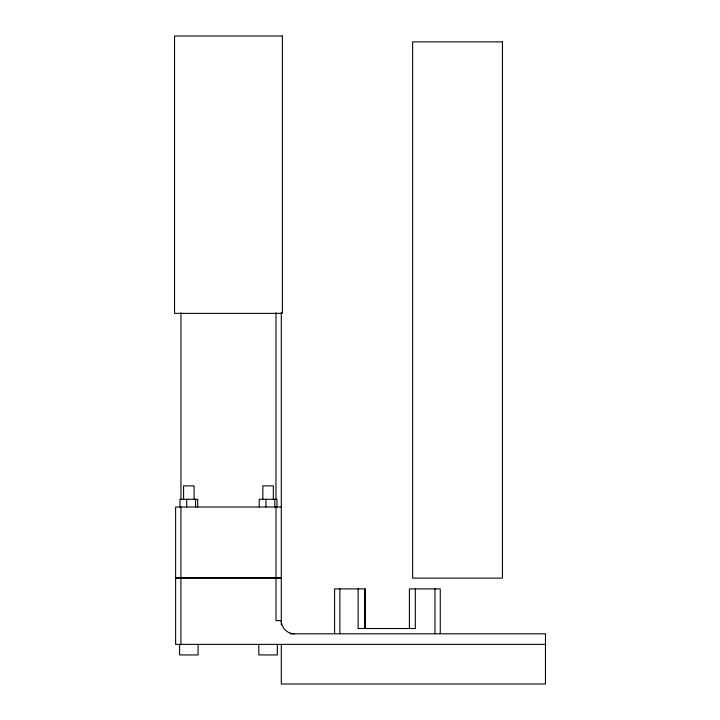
<?xml version="1.0" encoding="UTF-8"?>
<svg xmlns="http://www.w3.org/2000/svg" width="720" height="720" viewBox="0 0 720 720"><rect width="100%" height="100%" fill="white"/><g stroke="black" fill="none" stroke-linecap="round" stroke-linejoin="round"><path stroke-width="1.08" d="M281.295 507.006L175.626 507.006L175.626 644.373L545.463 644.373M175.626 577.539L281.295 577.539M175.626 578.331L281.295 578.331M290.097 633.807L545.463 633.807L545.463 684L281.295 684L281.295 644.373M440.262 633.672L440.262 588.897L409.401 588.897L409.401 628.524M434.979 588.897L434.979 633.672M415.314 588.897L415.314 628.524L358.119 628.524L358.119 588.897M365.463 628.524L365.463 588.897L334.593 588.897L334.593 633.672M364.527 588.897L364.527 628.524M339.876 588.897L339.876 633.672M281.295 312.444L281.295 625.005M277.335 644.373L277.335 654.939L258.84 654.939L258.84 644.373M276.939 507.006L276.939 499.293L259.227 499.293L259.227 507.006M275.967 312.732L275.967 499.149M276.012 507.006L276.012 577.539M276.012 578.331L276.012 620.604L281.295 620.604A13.212 13.212 0 0 0 294.507 633.807M274.815 499.293L274.815 507.006M273.339 499.365L273.339 485.874L262.836 485.874L262.836 499.365M265.959 499.293L265.959 507.006M198.081 644.373L198.081 654.939L179.595 654.939L179.595 644.373M197.694 507.006L197.694 499.293L179.982 499.293L179.982 507.006M195.561 499.293L195.561 507.006M194.094 499.365L194.094 485.874L183.582 485.874L183.582 499.365M186.705 499.293L186.705 507.006M180.954 312.732L180.954 499.149M180.909 507.006L180.909 577.539M180.909 578.331L180.909 644.373M282.384 36L174.537 36L174.537 313.371L282.384 313.371L282.384 36M502.443 41.868L412.623 41.868L412.623 578.124L502.443 578.124L502.443 41.868"/></g></svg>
